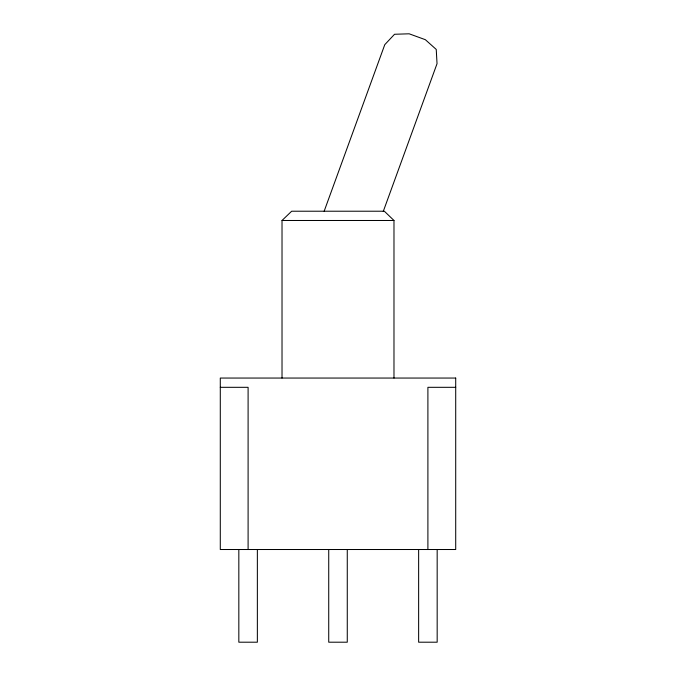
<?xml version="1.0" encoding="UTF-8"?>
<svg xmlns="http://www.w3.org/2000/svg" width="676" height="676" viewBox="0 0 676 676"><rect width="100%" height="100%" fill="white"/><g stroke="black" fill="none" stroke-linecap="round" stroke-linejoin="round"><path stroke-width="1.01" d="M324.142 211.258L384.779 44.658L394.547 34.265L409.157 33.8L425.348 39.69L436.24 49.432L437.034 63.679L383.258 211.436M282.019 378.053L282.019 220.486L291.66 211.216L384.34 211.216L393.981 220.486L393.981 378.053M282.019 220.486L393.981 220.486M220.291 387.314L248.1 387.314L248.1 549.512M455.708 387.314L427.9 387.314L427.9 549.512M437.169 549.512L437.169 642.2L418.638 642.2L418.638 549.512M347.27 549.512L347.27 642.2L328.73 642.2L328.73 549.512M257.362 549.512L257.362 642.2L238.831 642.2L238.831 549.512M455.708 378.053L220.291 378.053L220.291 549.512L455.708 549.512L455.708 378.053"/></g></svg>
